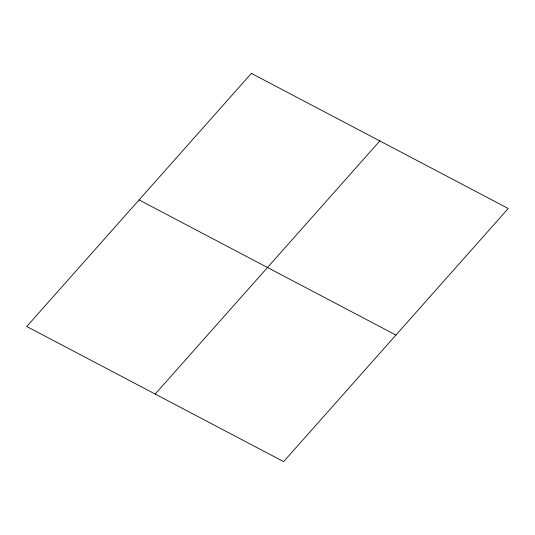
<?xml version="1.0" encoding="UTF-8"?>
<svg xmlns="http://www.w3.org/2000/svg" width="535" height="535" viewBox="0 0 535 535"><rect width="100%" height="100%" fill="white"/><g stroke="black" fill="none" stroke-linecap="round" stroke-linejoin="round"><path stroke-width="0.8" d="M155.183 394.061L379.817 140.939M139.067 199.936L395.933 335.064M251.383 73.375L26.75 326.497L283.617 461.625L508.25 208.503L251.383 73.375"/></g></svg>
